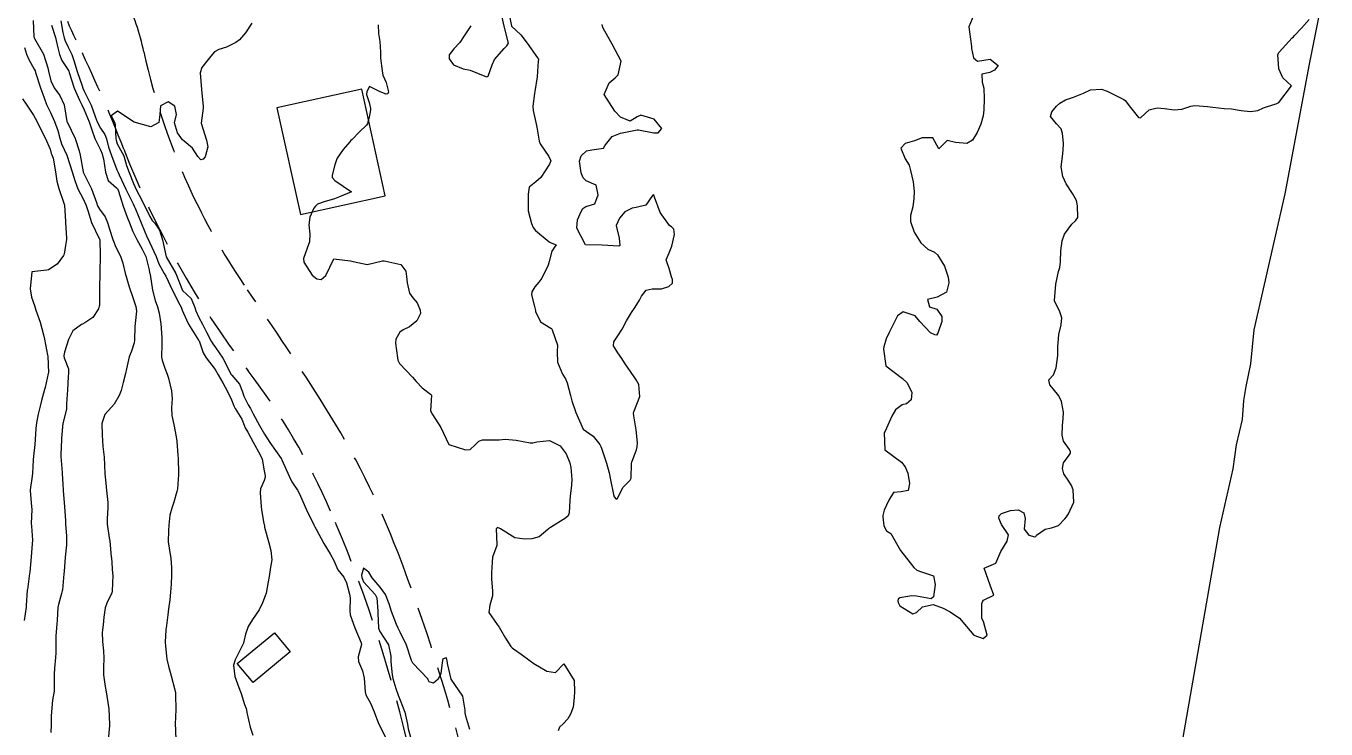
# Model space of a CAD drawing. Header units: metres. Extents: x 298520 to 308411, y 7433745 to 7450750.
# Drawn here: x 301227.1 to 301382.2, y 7443302 to 7443385.9 of the extents above; entities that cross this region are included whole.
import ezdxf

# ---------------------------------------------------------------- set-up
doc = ezdxf.new("R2010")
doc.units = ezdxf.units.M
doc.header["$LTSCALE"] = 10
doc.linetypes.add('DASHED', pattern=[0.75, 0.5, -0.25])
for name, color, linetype in [('Area', 45, 'Continuous'), ('Curvas de Nivel 1m', 11, 'Continuous'), ('Curvas de Nivel 5m', 15, 'Continuous'), ('Edificações', 30, 'Continuous'), ('Vias Secundárias', 230, 'DASHED')]:
    doc.layers.add(name, color=color, linetype=linetype)

msp = doc.modelspace()

# ---------------------------------------------------------------- linework, layer by layer
at = {"layer": 'Area'}
msp.add_polyline3d([(301382.41, 7443392.49, 682.55), (301380.22, 7443381.31, 682.18), (301377.31, 7443365.85, 682.94), (301373.61, 7443349.59, 682.86), (301373.19, 7443345.54, 683.05), (301372.66, 7443342.83, 682.42), (301372.38, 7443341.19, 682.27), (301372.2, 7443338.89, 682.56), (301371.49, 7443335.86, 682.67), (301371.1, 7443333.02, 683.24), (301369.51, 7443326.03, 683.4), (301364.71, 7443298.45, 682.39)], dxfattribs=at)
at = {"layer": 'Curvas de Nivel 1m', "flags": 128}
for points, elevation in [([(301280.19, 7443385.89), (301279.4, 7443384.68), (301278.87, 7443383.91), (301278.16, 7443383.13), (301277.63, 7443382.44), (301277.63, 7443381.93), (301278.13, 7443381.24), (301279.29, 7443380.74), (301280.12, 7443380.58), (301281.86, 7443379.87), (301282.11, 7443379.8), (301282.26, 7443379.87), (301282.76, 7443381.24), (301283.02, 7443381.86), (301284.16, 7443383.2), (301284.51, 7443383.48), (301284.71, 7443383.83), (301284.19, 7443385.84), (301283.83, 7443387.47)], 682), ([(301284.79, 7443387.25), (301285.04, 7443385.83), (301286.18, 7443384.83), (301286.92, 7443383.81), (301288.15, 7443382.08), (301288.26, 7443381.92), (301288.27, 7443381.8), (301288.25, 7443381.69), (301288.11, 7443379.8), (301287.84, 7443378.06), (301287.81, 7443377.8), (301287.61, 7443376.28), (301287.64, 7443375.8), (301288.05, 7443374.01), (301288.08, 7443373.8), (301288.34, 7443372.11), (301288.47, 7443371.79), (301289.5, 7443370.28), (301289.75, 7443369.77), (301289.59, 7443369.38), (301288.57, 7443367.79), (301287.97, 7443367.28), (301287.15, 7443366.62), (301287.04, 7443365.81), (301287.04, 7443364.71), (301287.05, 7443363.81), (301287.44, 7443362.28), (301287.63, 7443361.8), (301287.9, 7443361.45), (301289.54, 7443360.12), (301289.88, 7443359.95), (301290.4, 7443359.76), (301290.17, 7443359.47), (301289.87, 7443358.98), (301289.55, 7443357.77), (301289.41, 7443357.34), (301288.69, 7443355.79), (301288.32, 7443355.3), (301287.82, 7443354.72), (301287.46, 7443354.15), (301287.44, 7443353.8), (301287.79, 7443352.37), (301287.91, 7443351.92), (301287.93, 7443351.8), (301288.52, 7443350.54), (301289.76, 7443349.82), (301289.82, 7443349.77), (301289.91, 7443349.62), (301290.53, 7443347.76), (301290.51, 7443346.98), (301290.52, 7443345.76), (301291.14, 7443344.3), (301291.49, 7443343.75), (301291.68, 7443343.29), (301292.1, 7443341.75), (301292.25, 7443341.15), (301292.73, 7443339.74), (301293.61, 7443337.73), (301294.81, 7443336.92), (301295.6, 7443335.92), (301295.7, 7443335.7), (301295.78, 7443335.5), (301296.4, 7443333.69), (301296.69, 7443332.55), (301296.86, 7443331.69), (301297.23, 7443329.97), (301297.31, 7443329.68), (301297.52, 7443329.41), (301297.71, 7443329.49), (301297.78, 7443329.68), (301298.36, 7443330.84), (301299.2, 7443331.66), (301299.32, 7443331.89), (301299.37, 7443333.66), (301299.4, 7443333.82), (301299.57, 7443334.24), (301299.95, 7443335.29), (301300.05, 7443335.65), (301300.08, 7443336.13), (301299.92, 7443337.66), (301299.64, 7443339.33), (301299.61, 7443339.66), (301299.64, 7443339.81), (301300.35, 7443341.64), (301300.24, 7443343.09), (301299.94, 7443343.65), (301299.69, 7443344.01), (301298.55, 7443345.67), (301298.22, 7443346.18), (301297.72, 7443346.85), (301297.23, 7443347.68), (301297.26, 7443348.16), (301297.74, 7443348.88), (301298.24, 7443349.67), (301298.78, 7443350.66), (301299.37, 7443351.66), (301299.79, 7443352.3), (301300.31, 7443353.13), (301300.57, 7443353.64), (301301.1, 7443354.35), (301301.82, 7443354.5), (301302.95, 7443354.49), (301303.82, 7443354.77), (301304.26, 7443355.17), (301304.26, 7443355.6), (301304.15, 7443355.92), (301303.85, 7443356.92), (301303.61, 7443357.61), (301303.52, 7443357.95), (301303.86, 7443358.79), (301304.19, 7443359.61), (301304.49, 7443361), (301304.43, 7443361.6), (301304.16, 7443361.86), (301303.91, 7443362.06), (301302.78, 7443363.62), (301302.13, 7443365.45), (301302.09, 7443365.63), (301301.95, 7443365.73), (301301.9, 7443365.68), (301301.88, 7443365.63), (301301.08, 7443364.49), (301299.93, 7443364.2), (301299.45, 7443364.13), (301298.57, 7443363.67), (301297.92, 7443362.92), (301297.55, 7443362.04), (301297.62, 7443361.68), (301297.89, 7443360.53), (301297.96, 7443359.68), (301297.87, 7443359.61), (301295.87, 7443359.7), (301293.87, 7443359.73), (301292.84, 7443361.74), (301292.92, 7443362.73), (301293.38, 7443363.74), (301293.57, 7443364.1), (301293.93, 7443364.32), (301295.01, 7443364.64), (301295.39, 7443365.71), (301295.14, 7443366.89), (301293.97, 7443367.39), (301293.6, 7443367.73), (301293.36, 7443368.35), (301293.17, 7443369.74), (301293.37, 7443370.37), (301294.01, 7443370.96), (301294.65, 7443371.07), (301296.02, 7443371.3), (301296.17, 7443371.55), (301296.25, 7443371.7), (301297.05, 7443372.67), (301298.04, 7443373.07), (301299.83, 7443373.44), (301300.04, 7443373.48), (301300.21, 7443373.48), (301302.04, 7443373.11), (301302.54, 7443373.12), (301302.99, 7443373.62), (301302.06, 7443374.76), (301300.49, 7443375.22), (301300.06, 7443375.01), (301299.21, 7443374.5), (301298.06, 7443374.97), (301297.38, 7443375.69), (301296.09, 7443377.7), (301296.72, 7443379.08), (301297.43, 7443379.69), (301297.77, 7443380.03), (301298.14, 7443381.68), (301297.08, 7443383.69), (301296.18, 7443385.25), (301295.95, 7443385.7), (301295.86, 7443386.04)], 682), ([(301340.21, 7443387.18), (301339.61, 7443385.77), (301339.7, 7443385.18), (301339.92, 7443383.43), (301339.93, 7443383.18), (301340.15, 7443382.08), (301340.65, 7443381.67), (301342.15, 7443381.91), (301343.12, 7443381.14), (301342.68, 7443380.59), (301342.13, 7443380.32), (301341.16, 7443380.13), (301341.21, 7443379.16), (301341.4, 7443378.46), (301341.45, 7443377.16), (301341.39, 7443375.85), (301341.3, 7443375.16), (301341.03, 7443374.14), (301340.61, 7443373.17), (301340.03, 7443372.26), (301339.38, 7443371.84), (301338.03, 7443371.98), (301337.04, 7443372.21), (301336.02, 7443371.22), (301335.32, 7443372.52), (301334.04, 7443372.52), (301333.11, 7443372.18), (301332.03, 7443371.86), (301331.49, 7443371.28), (301332, 7443370), (301332.5, 7443369.26), (301332.64, 7443368.61), (301332.95, 7443367.26), (301333.1, 7443366.12), (301333.06, 7443365.26), (301332.92, 7443364.27), (301332.65, 7443363.26), (301332.64, 7443362.54), (301333.1, 7443361.26), (301333.88, 7443359.97), (301334.72, 7443359.24), (301335.5, 7443358.86), (301335.87, 7443358.54), (301336.69, 7443357.21), (301337.13, 7443355.91), (301337.22, 7443355.21), (301336.93, 7443354.09), (301335.81, 7443353.51), (301334.68, 7443353.24), (301334.91, 7443352.34), (301335.79, 7443352.06), (301336.38, 7443351.21), (301336.38, 7443350.61), (301335.91, 7443349.22), (301335.75, 7443348.98), (301335.53, 7443349), (301335.05, 7443349.23), (301333.77, 7443350.6), (301333.19, 7443351.26), (301331.79, 7443351.75), (301331.08, 7443351.28), (301330.65, 7443350.4), (301330.1, 7443349.29), (301329.75, 7443348.53), (301329.45, 7443347.59), (301329.42, 7443347.3), (301329.71, 7443345.3), (301331.69, 7443343.78), (301332.24, 7443343.26), (301332.82, 7443342.11), (301332.74, 7443341.26), (301332.16, 7443340.76), (301331.65, 7443340.65), (301330.87, 7443340.05), (301330.44, 7443339.29), (301329.62, 7443337.53), (301329.53, 7443337.38), (301329.5, 7443337.3), (301329.59, 7443335.3), (301331.57, 7443333.8), (301332.03, 7443333.27), (301332.31, 7443332.51), (301332.51, 7443331.26), (301332.35, 7443330.44), (301331.53, 7443330.26), (301330.61, 7443330.2), (301330.06, 7443329.29), (301329.5, 7443328.1), (301329.35, 7443327.44), (301329.35, 7443327.3), (301329.48, 7443326.22), (301329.8, 7443325.62), (301330.3, 7443325.29), (301331.44, 7443323.27), (301333.05, 7443321.25), (301333.42, 7443320.91), (301333.95, 7443320.71), (301335.41, 7443320.23), (301335.58, 7443319.23), (301335.38, 7443317.74), (301335.11, 7443317.5), (301333.38, 7443317.83), (301332.8, 7443317.84), (301331.38, 7443317.61), (301331.18, 7443317.47), (301331.14, 7443317.27), (301331.18, 7443317.08), (301331.37, 7443316.68), (301332.91, 7443315.7), (301333.36, 7443315.86), (301334.07, 7443316.54), (301335.37, 7443316.82), (301336.54, 7443316.38), (301337.36, 7443315.95), (301338.49, 7443315.19), (301339.34, 7443314.2), (301340.22, 7443313.17), (301341.32, 7443312.77), (301341.78, 7443313.15), (301341.35, 7443314.8), (301341.17, 7443315.16), (301341.14, 7443316.93), (301341.23, 7443317.15), (301341.37, 7443317.35), (301342.58, 7443317.94), (301342.16, 7443319.14), (301341.42, 7443321.15), (301342.82, 7443321.75), (301343.44, 7443323.13), (301344.19, 7443324.39), (301344.33, 7443325.12), (301343.49, 7443326.37), (301343.19, 7443327.13), (301343.21, 7443327.42), (301343.5, 7443327.68), (301344.57, 7443328.05), (301345.5, 7443328.13), (301346.18, 7443327.78), (301346.32, 7443327.1), (301346.21, 7443325.82), (301346.76, 7443325.09), (301347.47, 7443324.9), (301347.6, 7443324.95), (301347.69, 7443325.08), (301348.72, 7443325.83), (301349.48, 7443325.98), (301350.29, 7443326.25), (301351.05, 7443327.04), (301351.24, 7443327.29), (301351.5, 7443327.64), (301352.13, 7443329.03), (301352.07, 7443330.49), (301351.87, 7443331.03), (301351.55, 7443331.54), (301350.94, 7443332.43), (301350.77, 7443333.04), (301350.88, 7443333.74), (301351.59, 7443334.64), (301351.73, 7443334.89), (301351.73, 7443335.03), (301351.6, 7443335.32), (301350.88, 7443336.31), (301350.74, 7443337.04), (301350.77, 7443338.19), (301350.87, 7443339.04), (301350.89, 7443339.79), (301350.66, 7443341.05), (301350.36, 7443341.74), (301349.68, 7443342.57), (301349.27, 7443343.06), (301349.14, 7443343.62), (301349.69, 7443344.23), (301350.04, 7443345.05), (301350.22, 7443346.55), (301350.23, 7443347.05), (301350.24, 7443347.56), (301350.36, 7443349.05), (301350.6, 7443350.22), (301350.7, 7443351.05), (301350.48, 7443351.74), (301349.84, 7443353.06), (301349.83, 7443353.09), (301350, 7443355.06), (301350.32, 7443356.58), (301350.45, 7443357.05), (301350.52, 7443357.71), (301350.58, 7443359.05), (301350.73, 7443360.21), (301351.01, 7443361.04), (301351.91, 7443362.23), (301352.34, 7443362.61), (301352.61, 7443363.02), (301352.57, 7443364.39), (301352.43, 7443365.03), (301351.96, 7443365.88), (301351.21, 7443367.04), (301350.83, 7443367.89), (301350.63, 7443369.05), (301350.76, 7443370.3), (301350.86, 7443371.05), (301350.88, 7443371.9), (301350.79, 7443373.05), (301350.6, 7443373.6), (301350.05, 7443374.2), (301349.36, 7443375.07), (301349.5, 7443375.64), (301350.08, 7443376.31), (301350.47, 7443376.67), (301351.12, 7443377.04), (301352.1, 7443377.38), (301353.27, 7443377.85), (301354.11, 7443378.25), (301355.42, 7443378.31), (301356.1, 7443378.07), (301357.79, 7443377.27), (301358.09, 7443377.1), (301358.26, 7443376.96), (301358.89, 7443376.14), (301359.84, 7443374.94), (301360.06, 7443374.92), (301360.14, 7443374.94), (301361.12, 7443375.88), (301362.08, 7443376.1), (301362.96, 7443376.02), (301364.08, 7443375.86), (301365.03, 7443375.93), (301366.08, 7443376.28), (301366.58, 7443376.37), (301368.08, 7443376.27), (301368.73, 7443376.19), (301370.08, 7443376.04), (301370.92, 7443375.97), (301372.08, 7443375.79), (301373.21, 7443375.65), (301374.08, 7443375.79), (301374.75, 7443376.09), (301376.09, 7443376.54), (301376.25, 7443376.58), (301376.57, 7443376.74), (301378.11, 7443378.72), (301377.08, 7443379.69), (301376.58, 7443380.74), (301376.45, 7443382.45), (301376.61, 7443382.74), (301378.18, 7443384.46), (301378.32, 7443384.58), (301378.47, 7443384.72), (301379.3, 7443385.61), (301380.21, 7443386.64)], 682), ([(301227.98, 7443386.51), (301228.08, 7443384.59), (301228.1, 7443384.51), (301228.12, 7443384.47), (301228.16, 7443384.37), (301229.24, 7443382.5), (301229.75, 7443380.87), (301229.83, 7443380.49), (301230.11, 7443379.31), (301230.49, 7443378.48), (301231.19, 7443377.58), (301231.69, 7443376.47), (301232.02, 7443374.48), (301232.03, 7443374.46), (301232.04, 7443374.42), (301233.02, 7443372.45), (301233.47, 7443370.98), (301233.59, 7443370.44), (301233.96, 7443368.46), (301233.96, 7443368.44), (301233.97, 7443368.41), (301234.95, 7443366.43), (301235.54, 7443364.81), (301235.68, 7443364.42), (301235.92, 7443363.99), (301236.58, 7443363.08), (301236.85, 7443362.41), (301237.1, 7443361.61), (301237.48, 7443360.4), (301237.87, 7443359.48), (301238.42, 7443358.38), (301238.68, 7443357.55), (301238.97, 7443356.38), (301239.45, 7443354.73), (301239.56, 7443354.37), (301239.8, 7443353.69), (301240.24, 7443352.37), (301240.32, 7443351.82), (301240.15, 7443350.37), (301240.12, 7443350), (301240.09, 7443348.37), (301240.03, 7443348.06), (301239.72, 7443347.07), (301239.52, 7443346.57), (301239.45, 7443346.37), (301239.12, 7443344.95), (301239, 7443344.38), (301238.75, 7443343.31), (301238.49, 7443342.38), (301238.27, 7443341.78), (301237.65, 7443340.73), (301237.33, 7443340.39), (301236.54, 7443339.5), (301236.2, 7443338.41), (301236.23, 7443337.05), (301236.25, 7443336.41), (301236.32, 7443335.67), (301236.48, 7443334.41), (301236.5, 7443333.47), (301236.54, 7443332.41), (301236.65, 7443331.29), (301236.75, 7443330.41), (301236.9, 7443329.01), (301236.91, 7443328.41), (301236.83, 7443327.06), (301236.84, 7443326.41), (301237.07, 7443324.79), (301237.13, 7443324.4), (301237.31, 7443322.52), (301237.32, 7443322.4), (301237.41, 7443321.14), (301237.47, 7443320.47), (301237.48, 7443320.4), (301237.48, 7443320.32), (301237.42, 7443318.4), (301237.37, 7443318.23), (301236.79, 7443316.98), (301236.58, 7443316.41), (301236.42, 7443315.33), (301236.33, 7443314.41), (301236.23, 7443313.5), (301236.27, 7443312.41), (301236.4, 7443311.3), (301236.43, 7443310.41), (301236.37, 7443309.31), (301236.4, 7443308.41), (301236.6, 7443307.05), (301236.71, 7443306.41), (301237, 7443304.62), (301237.02, 7443304.4), (301237.11, 7443302.47), (301237.11, 7443302.4), (301236.93, 7443300.63)], 687), ([(301230.19, 7443385.97), (301230.66, 7443384.48), (301230.94, 7443383.27), (301231.14, 7443382.47), (301231.41, 7443381.75), (301232.13, 7443380.67), (301232.23, 7443380.46), (301232.28, 7443380.3), (301232.89, 7443378.45), (301233.52, 7443377), (301233.8, 7443376.44), (301234.06, 7443375.86), (301234.66, 7443374.43), (301235.01, 7443373.46), (301235.36, 7443372.43), (301236.01, 7443371.07), (301236.21, 7443370.62), (301236.28, 7443370.42), (301236.39, 7443370.02), (301236.63, 7443368.41), (301236.96, 7443367.41), (301237.95, 7443366.56), (301238.08, 7443366.39), (301238.17, 7443366.17), (301238.72, 7443364.38), (301239.22, 7443363.07), (301239.49, 7443362.37), (301239.89, 7443361.35), (301240.37, 7443360.37), (301241, 7443359.23), (301241.43, 7443358.35), (301241.84, 7443356.76), (301241.88, 7443356.4), (301241.9, 7443356.35), (301241.97, 7443356.21), (301242.22, 7443354.34), (301242.55, 7443353.1), (301242.82, 7443352.33), (301243.03, 7443351.59), (301243.23, 7443350.33), (301243.36, 7443348.7), (301243.36, 7443348.33), (301243.34, 7443347.94), (301243.32, 7443346.33), (301243.37, 7443345.99), (301243.7, 7443345.02), (301243.99, 7443344.32), (301244.15, 7443343.85), (301244.51, 7443342.31), (301244.57, 7443341.39), (301244.49, 7443340.31), (301244.55, 7443339.39), (301244.77, 7443338.31), (301245.06, 7443336.85), (301245.13, 7443336.3), (301245.26, 7443334.62), (301245.28, 7443334.3), (301245.34, 7443332.51), (301245.33, 7443332.3), (301245.2, 7443330.63), (301245.15, 7443330.3), (301244.79, 7443329.02), (301244.52, 7443328.31), (301244.3, 7443327.49), (301244.17, 7443326.31), (301244.12, 7443325.66), (301244.1, 7443324.31), (301244.2, 7443323.55), (301244.41, 7443322.31), (301244.48, 7443321.24), (301244.49, 7443320.31), (301244.44, 7443319.26), (301244.36, 7443318.31), (301244.28, 7443317.4), (301244.14, 7443316.31), (301244.06, 7443315.6), (301243.88, 7443314.31), (301243.83, 7443313.81), (301243.76, 7443312.32), (301243.77, 7443311.84), (301243.94, 7443310.31), (301244.13, 7443309.46), (301244.47, 7443308.31), (301244.91, 7443306.64), (301244.96, 7443306.3), (301244.98, 7443306.05), (301245, 7443304.3), (301244.95, 7443302.54), (301244.95, 7443302.3), (301244.97, 7443302.09), (301245.03, 7443300.3)], 686), ([(301254.07, 7443386.2), (301253.32, 7443385.07), (301252.6, 7443384.22), (301252.16, 7443383.88), (301251.04, 7443383.35), (301250.15, 7443383.06), (301249.63, 7443382.78), (301249.17, 7443382.26), (301248.73, 7443381.67), (301248.13, 7443380.9), (301247.91, 7443380.27), (301248.09, 7443378.27), (301248.27, 7443376.27), (301248.28, 7443376.06), (301248.04, 7443374.27), (301248.66, 7443372.26), (301248.83, 7443371.45), (301248.51, 7443370.26), (301248.29, 7443369.98), (301248, 7443369.88), (301247.62, 7443370.28), (301247, 7443371.27), (301246.02, 7443372.13), (301245.8, 7443372.3), (301245.22, 7443373.12), (301244.87, 7443374.31), (301245.08, 7443375.29), (301244.89, 7443376.31), (301244.08, 7443376.82), (301243.2, 7443376.33), (301243.1, 7443375.29), (301243, 7443374.34), (301242.04, 7443373.85), (301240.04, 7443374.37), (301238.06, 7443375.69), (301237.31, 7443375.15), (301237.69, 7443374.4), (301237.78, 7443374.13), (301237.87, 7443372.39), (301237.88, 7443372.26), (301238.02, 7443371.81), (301238.81, 7443370.38), (301239.14, 7443369.22), (301239.43, 7443368.38), (301239.96, 7443367.08), (301240.27, 7443366.37), (301240.64, 7443365.66), (301241.31, 7443364.36), (301241.91, 7443363.15), (301242.2, 7443362.64), (301242.49, 7443362.34), (301243.06, 7443361.5), (301243.41, 7443360.33), (301243.85, 7443358.32), (301245.01, 7443356.31), (301245.8, 7443354.3), (301246.86, 7443353.35), (301247.26, 7443352.28), (301247.38, 7443351.88), (301247.77, 7443351.09), (301248.21, 7443350.27), (301248.69, 7443349.32), (301249.23, 7443348.26), (301249.41, 7443347.94), (301249.73, 7443347.51), (301250.6, 7443346.24), (301251.62, 7443344.29), (301251.65, 7443344.23), (301251.68, 7443344.19), (301252.59, 7443343.13), (301252.95, 7443342.21), (301253.12, 7443341.67), (301253.65, 7443340.67), (301253.91, 7443340.2), (301254.25, 7443339.58), (301255.01, 7443338.19), (301255.6, 7443337.14), (301256.21, 7443336.17), (301257.57, 7443334.24), (301257.61, 7443334.19), (301257.62, 7443334.16), (301257.65, 7443334.08), (301258.52, 7443332.15), (301258.84, 7443331.45), (301259.53, 7443330.45), (301259.73, 7443330.13), (301259.9, 7443329.74), (301260.58, 7443328.12), (301261.48, 7443326.34), (301261.6, 7443326.11), (301261.75, 7443325.83), (301262.66, 7443324.1), (301263.43, 7443322.89), (301263.84, 7443322.08), (301264.32, 7443320.98), (301265.04, 7443320.07), (301265.39, 7443319.4), (301265.73, 7443318.06), (301265.8, 7443317.62), (301265.76, 7443316.06), (301265.82, 7443315.59), (301266.36, 7443314.05), (301267.11, 7443312.24), (301267.15, 7443312.04), (301266.77, 7443310.56), (301266.81, 7443310.04), (301267.27, 7443308.9), (301267.46, 7443308.04), (301267.59, 7443306.39), (301267.68, 7443306.03), (301268.22, 7443305.03), (301268.67, 7443304.02), (301269.19, 7443302.63), (301269.51, 7443302.01), (301270.05, 7443300.88)], 684), ([(301269.13, 7443386.02), (301269.2, 7443384.99), (301269.36, 7443384.02), (301269.44, 7443382.73), (301269.43, 7443382.02), (301269.61, 7443380.52), (301269.7, 7443380.01), (301270.1, 7443379.12), (301270.39, 7443378.01), (301270.3, 7443377.79), (301270.09, 7443377.74), (301269.38, 7443378.02), (301268.1, 7443378.63), (301267.78, 7443378.03), (301267.76, 7443377.71), (301268.08, 7443376.73), (301268.24, 7443376.03), (301268.22, 7443375.87), (301268.06, 7443374.97), (301267.87, 7443374.22), (301267.75, 7443374.04), (301266.89, 7443373.2), (301266.03, 7443372.34), (301265.89, 7443372.2), (301265.77, 7443372.06), (301264.97, 7443371.11), (301264.25, 7443370.08), (301264.16, 7443369.91), (301263.99, 7443369.31), (301263.68, 7443368.08), (301263.67, 7443367.78), (301263.97, 7443367.42), (301265.95, 7443366.06), (301264.53, 7443365.49), (301263.94, 7443365.23), (301262.72, 7443364.88), (301261.93, 7443364.6), (301261.66, 7443364.38), (301261.46, 7443364.11), (301260.98, 7443363.05), (301260.89, 7443362.12), (301261, 7443361.01), (301260.96, 7443360.12), (301260.66, 7443359.34), (301260.23, 7443358.13), (301260.28, 7443357.69), (301261.29, 7443356.12), (301261.83, 7443355.71), (301262.33, 7443355.6), (301262.9, 7443356.09), (301263.85, 7443358.08), (301265.85, 7443357.85), (301266.16, 7443357.75), (301267.85, 7443357.41), (301269.66, 7443357.82), (301269.85, 7443357.84), (301270.05, 7443357.81), (301271.85, 7443357.42), (301272.46, 7443356.6), (301272.52, 7443355.98), (301272.59, 7443355.21), (301272.9, 7443353.97), (301273.27, 7443353.44), (301273.79, 7443352.81), (301274.17, 7443351.96), (301274.19, 7443351.55), (301273.77, 7443350.69), (301272.87, 7443349.97), (301272.12, 7443349.62), (301271.75, 7443349.33), (301271.26, 7443348.48), (301271.22, 7443348), (301271.44, 7443346.27), (301271.5, 7443345.99), (301271.71, 7443345.6), (301273.24, 7443343.97), (301273.68, 7443343.44), (301274.39, 7443342.67), (301275.41, 7443341.94), (301275.51, 7443341.79), (301275.41, 7443339.94), (301275.64, 7443339.48), (301276.63, 7443337.93), (301277.59, 7443335.92), (301279.58, 7443335.27), (301280.12, 7443335.34), (301280.71, 7443335.88), (301281.16, 7443336.31), (301281.6, 7443336.46), (301282.98, 7443336.47), (301283.6, 7443336.49), (301284.31, 7443336.55), (301285.6, 7443336.43), (301287.27, 7443336.13), (301287.6, 7443336.11), (301288.06, 7443336.25), (301289.6, 7443336.41), (301290.86, 7443335.76), (301291.58, 7443334.82), (301292.03, 7443333.75), (301292.13, 7443333.17), (301292.26, 7443331.74), (301292.22, 7443331.05), (301292.06, 7443329.74), (301292.03, 7443329.23), (301291.94, 7443327.75), (301291.81, 7443327.42), (301291.49, 7443327.12), (301289.7, 7443326), (301289.47, 7443325.86), (301289.38, 7443325.78), (301288.37, 7443324.88), (301287.46, 7443324.67), (301286.64, 7443324.63), (301285.46, 7443324.79), (301283.76, 7443325.85), (301283.57, 7443325.94), (301283.47, 7443325.97), (301283.33, 7443325.99), (301283.23, 7443325.85), (301283.32, 7443323.97), (301283.3, 7443323.85), (301282.8, 7443322.48), (301282.73, 7443321.86), (301282.65, 7443320.62), (301282.66, 7443319.86), (301282.79, 7443318.45), (301282.79, 7443317.86), (301282.47, 7443316.75), (301282.33, 7443315.86), (301283.34, 7443314.44), (301283.6, 7443314.11), (301283.73, 7443313.84), (301284.34, 7443312.81), (301284.97, 7443311.83), (301285.12, 7443311.64), (301285.3, 7443311.53), (301286.21, 7443310.9), (301287.29, 7443310.1), (301287.7, 7443309.8), (301289.27, 7443308.85), (301290.31, 7443308.72), (301291.28, 7443309.75), (301292.52, 7443307.74), (301292.55, 7443306.43), (301292.53, 7443305.74), (301292.39, 7443304.57), (301292.1, 7443303.74), (301291.77, 7443303.18), (301291.2, 7443302.57), (301290.76, 7443302.18), (301290.61, 7443301.76)], 683), ([(301226.95, 7443383.32), (301227.21, 7443382.52), (301227.47, 7443381.85), (301228.13, 7443380.73), (301228.24, 7443380.51), (301228.29, 7443380.33), (301228.88, 7443378.5), (301229.3, 7443377.28), (301229.59, 7443376.49), (301230.06, 7443375.54), (301230.55, 7443374.48), (301230.94, 7443373.38), (301231.18, 7443372.47), (301231.37, 7443371.82), (301232, 7443370.46), (301232.66, 7443368.45), (301232.95, 7443367.44), (301233.33, 7443366.45), (301233.94, 7443365.25), (301234.3, 7443364.44), (301234.5, 7443363.85), (301234.96, 7443362.43), (301235.88, 7443360.49), (301235.91, 7443360.44), (301235.92, 7443360.42), (301235.93, 7443360.37), (301235.99, 7443358.42), (301235.95, 7443356.54), (301235.95, 7443356.42), (301235.92, 7443354.52), (301235.92, 7443354.42), (301235.9, 7443352.53), (301235.88, 7443352.42), (301235.78, 7443352.11), (301235.1, 7443351.09), (301234.17, 7443350.44), (301233.89, 7443350.3), (301233.76, 7443350.24), (301232.72, 7443349.49), (301232.19, 7443348.46), (301231.72, 7443346.92), (301231.65, 7443346.53), (301231.66, 7443346.47), (301231.71, 7443346.26), (301232.19, 7443344.96), (301232.19, 7443344.46), (301232.15, 7443344), (301232.1, 7443342.46), (301231.97, 7443340.79), (301231.97, 7443340.47), (301231.97, 7443340.14), (301231.62, 7443338.74), (301231.56, 7443338.52), (301231.55, 7443338.47), (301231.39, 7443336.68), (301231.37, 7443336.47), (301231.28, 7443334.77), (301231.29, 7443334.47), (301231.46, 7443332.56), (301231.47, 7443332.47), (301231.53, 7443331.15), (301231.57, 7443330.51), (301231.57, 7443330.47), (301231.58, 7443330.41), (301231.75, 7443328.47), (301231.84, 7443326.83), (301231.86, 7443326.46), (301231.96, 7443324.96), (301231.99, 7443324.46), (301231.97, 7443323.94), (301231.83, 7443322.46), (301231.69, 7443320.75), (301231.67, 7443320.47), (301231.49, 7443318.58), (301231.47, 7443318.47), (301231.38, 7443318.15), (301231.01, 7443316.82), (301230.95, 7443316.47), (301230.87, 7443314.95), (301230.83, 7443314.48), (301230.71, 7443313.08), (301230.69, 7443312.48), (301230.7, 7443311.06), (301230.67, 7443310.48), (301230.53, 7443309.21), (301230.49, 7443308.48), (301230.51, 7443307.21), (301230.48, 7443306.48), (301230.31, 7443305.39), (301230.21, 7443304.48), (301230.16, 7443303.51), (301230.14, 7443302.48), (301230.11, 7443301.54)], 688), ([(301226.73, 7443377.18), (301227.15, 7443376.52), (301228.05, 7443375.21), (301228.42, 7443374.51), (301228.79, 7443373.75), (301229.41, 7443372.5), (301230.01, 7443371.18), (301230.16, 7443370.64), (301230.22, 7443370.49), (301230.4, 7443370.08), (301230.67, 7443368.48), (301230.82, 7443367.33), (301231.05, 7443366.48), (301231.67, 7443364.73), (301231.72, 7443364.47), (301231.84, 7443362.53), (301231.85, 7443362.47), (301231.9, 7443361.77), (301231.96, 7443360.54), (301231.96, 7443360.47), (301231.96, 7443360.39), (301231.87, 7443359.68), (301231.69, 7443358.64), (301231.63, 7443358.47), (301230.86, 7443357.46), (301229.84, 7443356.77), (301229.62, 7443356.71), (301227.83, 7443356.51), (301227.63, 7443354.51), (301227.8, 7443353.5), (301228.14, 7443352.51), (301228.33, 7443351.96), (301228.81, 7443350.5), (301229.24, 7443349), (301229.35, 7443348.49), (301229.71, 7443346.59), (301229.73, 7443346.49), (301229.74, 7443346.47), (301229.81, 7443344.49), (301229.8, 7443344.38), (301229.68, 7443343.82), (301229.42, 7443342.74), (301229.36, 7443342.49), (301228.99, 7443341.16), (301228.81, 7443340.5), (301228.58, 7443339.55), (301228.38, 7443338.5), (301228.3, 7443337.81), (301228.25, 7443336.5), (301228.19, 7443335.9), (301228.03, 7443334.51), (301227.99, 7443334.08), (301227.93, 7443332.51), (301227.89, 7443332.15), (301227.65, 7443330.51), (301227.65, 7443330.38), (301227.81, 7443328.51), (301227.82, 7443328.18), (301227.77, 7443326.51), (301227.79, 7443326.19), (301227.9, 7443324.51), (301227.89, 7443324.07), (301227.74, 7443322.52), (301227.59, 7443320.7), (301227.57, 7443320.52), (301227.39, 7443319.25), (301227.3, 7443318.61), (301227.29, 7443318.52), (301227.16, 7443316.72), (301227.14, 7443316.52), (301226.94, 7443314.92)], 689), ([(301280.1, 7443301.89), (301279.59, 7443303.51), (301279.54, 7443303.9), (301279.52, 7443304.2), (301279.23, 7443305.9), (301277.86, 7443307.91), (301277.43, 7443309.77), (301277.41, 7443309.92), (301277.29, 7443310.47), (301276.87, 7443310.34), (301276.78, 7443309.92), (301276.61, 7443308.58), (301276.32, 7443307.93), (301275.75, 7443307.43), (301275.25, 7443307.61), (301275.13, 7443307.82), (301275.06, 7443307.94), (301273.28, 7443309.81), (301273.19, 7443309.97), (301273.13, 7443310.13), (301272.52, 7443311.98), (301271.78, 7443313.53), (301271.54, 7443313.99), (301271.34, 7443314.43), (301270.72, 7443316), (301270.47, 7443316.89), (301270.04, 7443318), (301269.39, 7443318.89), (301268.45, 7443320.02), (301268.05, 7443320.67), (301267.41, 7443321.17), (301267.14, 7443320.31), (301267.2, 7443320.04), (301267.4, 7443319.53), (301268.79, 7443318.02), (301268.97, 7443317.62), (301269.11, 7443316.01), (301269.1, 7443315.77), (301269.19, 7443314.01), (301269.33, 7443313.6), (301270.37, 7443312), (301270.64, 7443310.65), (301270.67, 7443310), (301270.83, 7443308.43), (301270.9, 7443307.99), (301271.24, 7443306.79), (301271.54, 7443305.99), (301271.79, 7443305.42), (301272.34, 7443303.98), (301272.63, 7443302.54), (301272.73, 7443301.97), (301273.17, 7443300.44)], 683)]:
    msp.add_lwpolyline(points, dxfattribs=dict(at, elevation=elevation))
at = {"layer": 'Curvas de Nivel 5m', "elevation": 685, "flags": 128}
msp.add_lwpolyline([(301231.29, 7443386.47), (301231.53, 7443385.11), (301231.69, 7443384.47), (301231.8, 7443384.11), (301232.15, 7443383.36), (301232.59, 7443382.46), (301232.83, 7443381.75), (301233.26, 7443380.45), (301233.82, 7443378.72), (301233.92, 7443378.44), (301234.09, 7443378.1), (301234.92, 7443376.43), (301235.4, 7443375.08), (301235.63, 7443374.42), (301236.04, 7443373.68), (301236.54, 7443372.92), (301236.73, 7443372.41), (301237, 7443371.4), (301237.32, 7443370.4), (301237.98, 7443368.72), (301238.13, 7443368.39), (301238.26, 7443368.1), (301239.05, 7443366.38), (301239.93, 7443364.63), (301240.05, 7443364.37), (301240.16, 7443364.13), (301240.88, 7443362.36), (301241.6, 7443360.64), (301241.74, 7443360.35), (301241.88, 7443360.07), (301242.66, 7443358.34), (301242.99, 7443357.48), (301243.64, 7443356.32), (301243.83, 7443355.99), (301244.63, 7443354.31), (301245.5, 7443352.59), (301245.64, 7443352.3), (301245.78, 7443351.97), (301246.27, 7443350.79), (301246.52, 7443350.29), (301247.73, 7443348.37), (301247.78, 7443348.28), (301248.29, 7443346.84), (301248.64, 7443346.27), (301249.69, 7443344.86), (301250.07, 7443344.25), (301250.62, 7443343.29), (301251.18, 7443342.23), (301251.65, 7443341.25), (301251.94, 7443340.52), (301252.09, 7443340.22), (301252.88, 7443338.96), (301253.18, 7443338.21), (301253.3, 7443337.89), (301253.6, 7443337.38), (301254.24, 7443336.19), (301255.06, 7443334.7), (301255.31, 7443334.18), (301255.55, 7443332.76), (301255.67, 7443332.18), (301255.68, 7443332.04), (301255.54, 7443331.64), (301255.11, 7443330.61), (301255.06, 7443330.18), (301255.21, 7443328.47), (301255.24, 7443328.18), (301255.48, 7443326.7), (301255.57, 7443326.18), (301255.6, 7443326.05), (301256.09, 7443324.17), (301256.34, 7443323.27), (301256.45, 7443322.17), (301256.32, 7443321.27), (301256.15, 7443320.17), (301256.04, 7443319.52), (301255.77, 7443318.18), (301255.68, 7443317.87), (301255.36, 7443317.02), (301254.96, 7443316.19), (301254.17, 7443315.03), (301253.64, 7443314.21), (301253.32, 7443313.3), (301253.13, 7443312.39), (301253.07, 7443312.21), (301252.47, 7443311.03), (301252.09, 7443310.22), (301251.9, 7443309.6), (301252.04, 7443308.22), (301252.52, 7443306.93), (301252.79, 7443306.21), (301253.22, 7443304.89), (301253.42, 7443304.41), (301253.45, 7443304.21), (301253.48, 7443303.94), (301253.88, 7443302.2), (301254.21, 7443301.23)], dxfattribs=at)
at = {"layer": 'Edificações'}
for points in [[(301257.07, 7443376.11), (301259.87, 7443363.38), (301269.98, 7443365.6), (301267.18, 7443378.33)], [(301252.34, 7443309.78), (301256.8, 7443313.45), (301258.67, 7443311.17), (301254.22, 7443307.5)]]:
    msp.add_lwpolyline(points, close=True, dxfattribs=at)
at = {"layer": 'Vias Secundárias'}
for points in [[(301465.55, 7442973.32, 0), (301478.59, 7442967.28, -0.011668)], [(301229.7, 7443393.53, 0.053753), (301233.09, 7443384.21, -0.021547), (301238.8, 7443371.18, 0.070558), (301253.64, 7443344.72, -0.060778), (301263.47, 7443327.96, -0.044152), (301272.6, 7443300.49, 0.046646), (301280.3, 7443277.7, -0.070889), (301288.41, 7443249.24), (301289.44, 7443243.2, -0.003275), (301291.39, 7443231.37, 0.041026), (301297.93, 7443204.48, -0.023837), (301301.64, 7443191.22, 0.023339), (301308.36, 7443167.11, 0.035636), (301321.56, 7443134.97, -0.003474), (301336.08, 7443105.23, -0.009202), (301343.85, 7443088.23, 0.054486), (301349.47, 7443078.4, -0.041084), (301351.88, 7443074.44, 0.036776), (301364.05, 7443054.01, -0.006232), (301373.87, 7443039.6, -0.011717), (301384.76, 7443022.33, 0.087036)], [(301382.64, 7443033.56, 0.040357), (301373.64, 7443046.76), (301365.74, 7443059.28, -0.013478), (301352.6, 7443081.41, -0.011017), (301336.04, 7443112.69, -0.026514), (301328.12, 7443130.84, 0.027103), (301323.75, 7443140.81, -0.030309), (301316.16, 7443158.44, -0.02515), (301305.44, 7443193.62, -0.002183), (301299.74, 7443216.82, -0.007796), (301294.91, 7443238.29, -0.002832), (301293.33, 7443246.13, -0.062945), (301293.13, 7443249.03), (301290.96, 7443261.63, 0.00228), (301286.05, 7443275.94, -0.021916), (301279.67, 7443297.25, 0.029716), (301271.52, 7443322.98, 0.049079), (301262.79, 7443340.43, 0.010908), (301253.56, 7443354.38, -0.04127), (301246.98, 7443365.79, -0.056312), (301241.2, 7443382.77, 0.050454), (301239.06, 7443389.28, 0.051628)]]:
    msp.add_lwpolyline(points, format="xyb", dxfattribs=at)

doc.saveas('drawing.dxf')
